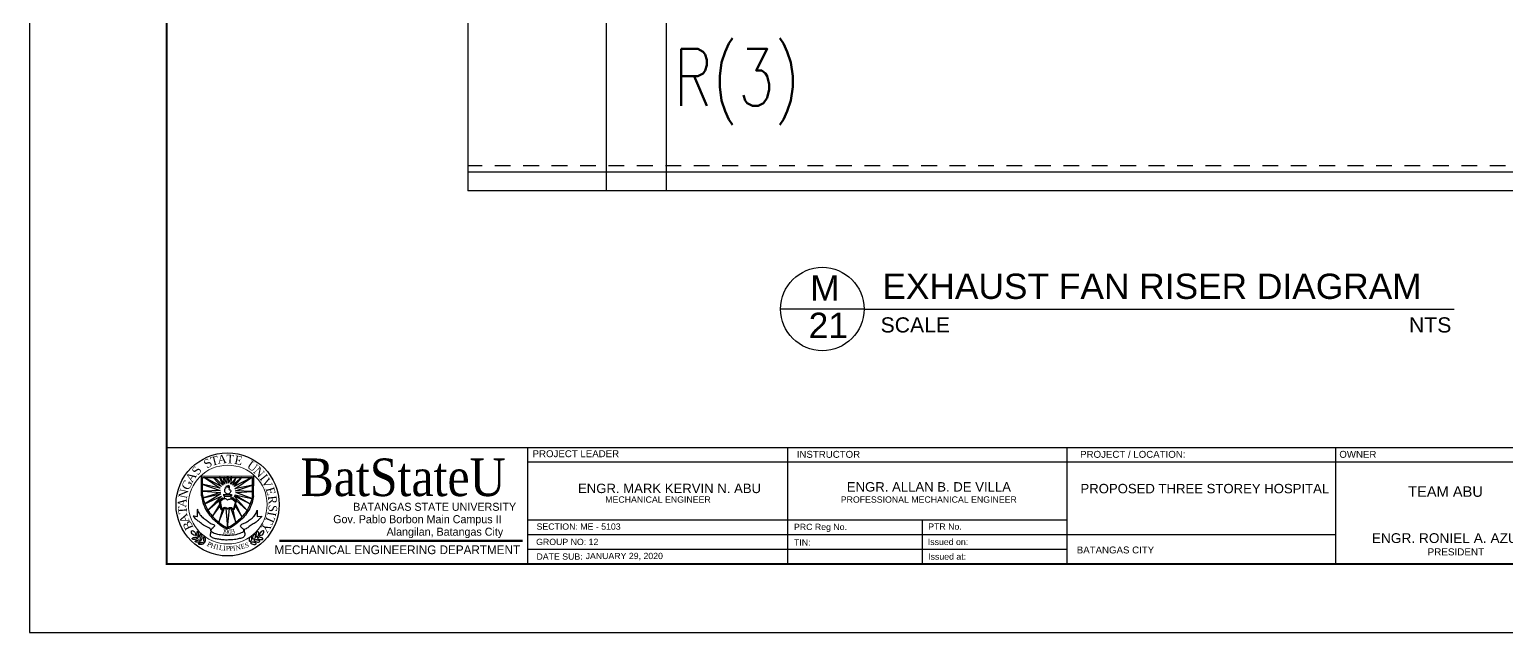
# Model space of a CAD drawing. Header units: inches. Extents: x 57 to 217, y -85 to 29.
# Drawn here: x 57.06 to 68.75, y 15.86 to 20.63 of the extents above; entities that cross this region are included whole.
import ezdxf
from ezdxf.enums import TextEntityAlignment as Align

# ---------------------------------------------------------------- set-up
doc = ezdxf.new("R2010")
doc.units = ezdxf.units.IN
doc.header["$MEASUREMENT"] = 0
doc.linetypes.add('HIDDEN2', pattern=[0.1875, 0.125, -0.0625])
for name, color, linetype in [('pipe label', 7, 'Continuous'), ('template', 7, 'Continuous'), ('WALL', 2, 'Continuous')]:
    doc.layers.add(name, color=color, linetype=linetype)
doc.styles.add('Arch-Dim', font='simplex.shx', dxfattribs={"width": 0.75})
doc.styles.add('arial', font='arial.ttf')
doc.styles.add('CGOTHIC', font='GOTHIC.TTF')
doc.styles.add('GARAMOND', font='GARA.TTF')

msp = doc.modelspace()

# ---------------------------------------------------------------- linework, layer by layer
at = {"color": 8, "lineweight": 25}
for p, q in [((60.5278894814904, 21.50703799924986), (60.5278894814904, 19.3570378323394)), ((71.21538266034108, 19.5070378323394), (60.52788881171244, 19.5070378323394)), ((71.21538266034108, 19.3570378323394), (60.52788881171244, 19.3570378323394))]:
    msp.add_line(p, q, dxfattribs=at)
at = {"color": 8, "linetype": 'HIDDEN2', "lineweight": 25}
msp.add_line((71.21538266034108, 19.5570378323394), (60.52788881171244, 19.5570378323394), dxfattribs=at)
for q in [(63.00250452394744, 18.42241129920687), (68.33271329882223, 18.42241129920687)]:
    msp.add_line((63.66305145940782, 18.42241129920687), q)
msp.add_circle((63.33277799167763, 18.42241129920687), 0.3302734677301942)
at = {"layer": 'template'}
for p, q in [((57.05806201000195, 28.55211418721025), (57.05806201000195, 15.8624153748526)), ((58.14265165208388, 17.32771909159125), (74.41149628331141, 17.32771909159125)), ((60.99915054275641, 17.32791289923354), (60.99915054275641, 16.40471019589363)), ((60.99915054275641, 17.32771909159125), (60.99915054275641, 16.40471019589363)), ((63.05583619734, 17.32791289923354), (63.05583619734, 16.40471019589363)), ((63.05583619734, 17.32771909159125), (63.05583619734, 16.40471019589363)), ((65.27136648738099, 16.40471019589363), (65.27136648738099, 17.32771909159125)), ((67.39418369610047, 17.32771909159125), (67.39418369610047, 16.40471019589363)), ((60.99915054275641, 17.21234297962918), (71.19675500179557, 17.21234297962918)), ((58.41778066532362, 17.10127479075796), (58.83448350515062, 17.10049461601285)), ((58.41778066532362, 16.94505912508514), (58.41778066532362, 17.10127479075796)), ((58.426615874454, 17.08990833335615), (58.82277679855804, 17.08990833335615)), ((58.426615874454, 16.95128935538979), (58.426615874454, 17.08990833335615)), ((58.57623784123643, 17.01836384050826), (58.44320559818294, 17.08990833335615)), ((58.44320559818294, 17.08990833335615), (58.5664560025578, 17.00467759261987)), ((58.52243800099609, 17.08990833335615), (58.51656911578016, 17.08386312451317)), ((58.51656911578016, 17.08386312451317), (58.57623784123643, 17.01836384050826)), ((58.58699737329948, 17.0281399400544), (58.52243800099609, 17.08990833335615)), ((58.56743424092417, 17.08990833335615), (58.5625430490939, 17.08990833335615)), ((58.5625430490939, 17.08990833335615), (58.58699737329948, 17.0281399400544)), ((58.60167040380799, 17.03498320973584), (58.56743424092417, 17.08990833335615)), ((58.60167040380799, 17.08990833335615), (58.59131481943626, 17.08668267577194)), ((58.59131481943626, 17.08668267577194), (58.60167040380799, 17.03498320973584)), ((58.61634288933584, 17.04280408937267), (58.60167040380799, 17.08990833335615)), ((58.62025584279735, 17.08990833335615), (58.61634288933584, 17.04280408937267)), ((58.63395008996093, 17.08990833335615), (58.62025584279735, 17.08990833335615)), ((58.65155729058665, 17.08990833335615), (58.63395008996093, 17.04378169932689)), ((58.63395008996093, 17.04378169932689), (58.63395008996093, 17.08990833335615)), ((58.6945970537825, 17.08990833335615), (58.65155729058665, 17.03693842964533)), ((58.65155729058665, 17.03693842964533), (58.65840441416663, 17.08990833335615)), ((58.65840441416663, 17.08990833335615), (58.65155729058665, 17.08990833335615)), ((58.73959329371058, 17.08990833335615), (58.66622977611377, 17.02716233009933)), ((58.66622977611377, 17.02716233009933), (58.6945970537825, 17.08990833335615)), ((58.81393450469534, 17.08990833335615), (58.6769898531569, 17.01738623055344)), ((58.6769898531569, 17.01738623055344), (58.73959329371058, 17.08990833335615)), ((58.68383697673772, 16.99881193289285), (58.81393450469534, 17.08990833335615)), ((58.82277679855804, 16.95011431022523), (58.82277679855804, 17.08990833335615)), ((58.83161200768666, 16.94505912508514), (58.83448350515062, 17.10049461601285)), ((58.5664560025578, 17.00467759261987), (58.42266422744029, 17.03596081969066)), ((58.42266422744029, 17.03596081969066), (58.5664560025578, 16.98610300348263)), ((58.57036841104087, 16.97046153568506), (58.43136851782566, 16.92818948900548)), ((58.43136851782566, 16.92818948900548), (58.57134664940691, 16.95873021623068)), ((58.5664560025578, 16.98610300348263), (58.4314678277529, 16.98023763523106)), ((58.4314678277529, 16.98023763523106), (58.57036841104087, 16.97046153568506)), ((58.57134664940691, 16.95873021623068), (58.44478482064261, 16.88099419777349)), ((58.82277679855804, 17.02911755000856), (58.68383697673772, 16.99881193289285)), ((58.68383697673772, 16.95286455650269), (58.80423237599081, 16.87999344196287)), ((58.68383697673772, 16.95286455650269), (58.81674690925053, 16.92246817573742)), ((58.68774993020162, 16.98414778357279), (58.82277679855804, 17.02911755000856)), ((58.82277679855804, 16.97828241532189), (58.68774993020162, 16.98414778357279)), ((58.68970586195331, 16.97046153568506), (58.82277679855804, 16.97828241532189)), ((58.81674690925053, 16.92246817573742), (58.68970586195331, 16.97046153568506)), ((58.44478482064261, 16.88099419777349), (58.57623784123643, 16.94113352852345)), ((58.57623784123643, 16.94113352852345), (58.46877103461168, 16.83133030586173)), ((58.46877103461168, 16.83133030586173), (58.58601967991478, 16.92940220906881)), ((58.56156481072901, 16.87465663456361), (58.5054092716843, 16.78173213291437)), ((58.5054092716843, 16.78173213291437), (58.56352128746039, 16.85999248524523)), ((58.55541928162501, 16.90380669543715), (58.56936455863365, 16.8397413270982)), ((58.55617732029094, 16.73424202417964), (58.6006921654415, 16.84532862740191)), ((58.58406320318255, 16.83555252785645), (58.55617732029094, 16.73424202417964)), ((58.56622765610837, 16.9024433175032), (58.57668417952158, 16.84287644119216)), ((58.59978552946342, 16.94250278339173), (58.59978552946342, 16.92431828753404)), ((58.61242993587229, 16.8423957975384), (58.62469633650522, 16.69136769927859)), ((58.62469633650522, 16.69136769927859), (58.63981897517556, 16.84337340749268)), ((58.65014014198346, 16.94033090372766), (58.65014014198346, 16.92215349649852)), ((58.65253552895155, 16.8423957975384), (58.69197598456032, 16.73324770512444)), ((58.77928584842124, 16.829123556651), (58.66525153774802, 16.93233503893212)), ((58.69197598456032, 16.73324770512444), (58.67014272957618, 16.8365301378107)), ((58.68804585411954, 16.89721803018794), (58.67340661234647, 16.84183120884332)), ((58.80423237599081, 16.87999344196287), (58.6769898531569, 16.94113352852345)), ((58.6769898531569, 16.94113352852345), (58.77928584842124, 16.829123556651)), ((58.67915778197039, 16.83869609474932), (58.69623896529038, 16.90428858247692)), ((58.68481521510461, 16.86585814497251), (58.73954718841725, 16.77687105394698)), ((58.73954718841725, 16.77687105394698), (58.69068410031895, 16.87856707438245)), ((58.35520674356081, 16.78669038929415), (58.38835812200648, 16.77981432295466)), ((58.38835812200648, 16.77981432295466), (58.38644763802881, 16.82950252218772)), ((58.85847811250454, 16.82992885718271), (58.86051230781067, 16.78114508301864)), ((58.86051230781067, 16.78114508301864), (58.89305780461166, 16.7822143110959)), ((60.99915054275641, 16.75264593197672), (65.27136648738099, 16.75264593197672)), ((64.12370011858997, 16.75264593197672), (64.12370011858997, 16.40471019589332)), ((60.99915054275641, 16.63666735328231), (67.39418369610047, 16.63666735328165)), ((60.99915054275641, 16.52068877458781), (62.86198275352427, 16.52068877458781)), ((60.99915054275641, 16.52068877458781), (65.27136648738036, 16.52068877458775)), ((63.05583619734, 16.52068877458781), (64.91866840810746, 16.52068877458781)), ((57.05806201000195, 15.8624153748526), (74.95379110435249, 15.8624153748526))]:
    msp.add_line(p, q, dxfattribs=at)
at = {"layer": 'template', "linetype": 'Continuous', "ltscale": 0.5}
msp.add_line((63.05583619734, 17.32771909159125), (63.05583619734, 16.40471019589363), dxfattribs=at)
at = {"layer": 'template', "linetype": 'Continuous', "lineweight": 50}
msp.add_line((59.0375333950339, 16.58647867685495), (60.95922102428807, 16.58647867685495), dxfattribs=at)
at = {"layer": 'template', "linetype": 'Continuous', "const_width": 0.01538348159496552}
msp.add_lwpolyline([(58.14265165208388, 16.40471019589363), (74.41149628331152, 16.40471019589363), (74.41149628331152, 28.00981936616951), (58.14265165208388, 28.00981936616951)], close=True, dxfattribs=at)
at = {"layer": 'template'}
msp.add_circle((58.62543200756909, 16.87600755834889), 0.4078973871286183, dxfattribs=at)
at = {"layer": 'template', "lineweight": 20}
for centre, radius in [((58.62543200756909, 16.87600755834889), 0.4078973871286183), ((58.62689397251734, 16.87483105120096), 0.3115138114133634)]:
    msp.add_circle(centre, radius, dxfattribs=at)
at = {"layer": 'template'}
for points in [[(58.42661587445389, 16.95128935538979), (58.43930081941289, 16.89715652878688), (58.46571162035036, 16.83654529455437), (58.50190371498661, 16.78571015986783), (58.5742889942178, 16.72021087586238), (58.62319764263032, 16.69186047865553), (58.63297948131031, 16.68892764879142)], [(58.82277679855804, 16.95128935538979), (58.81009185359852, 16.89715652878688), (58.7836810526598, 16.83654529455437), (58.74748895802543, 16.78571015986783), (58.67510367879282, 16.72021087586238), (58.62619503038133, 16.69186047865553), (58.61641319170292, 16.68892764879142)], [(58.41778066532339, 16.94505912508522), (58.43046561028541, 16.89092629848189), (58.45687641122237, 16.83031506425006), (58.49306850585873, 16.77947992956372), (58.56545378509082, 16.71398064555807), (58.61436243350158, 16.68563024835122), (58.62414427217982, 16.68269741848731)], [(58.55541928162489, 16.90380669543727), (58.55525939686135, 16.91077282247419), (58.56552097731418, 16.91225619623357), (58.57669507911237, 16.91652043448842), (58.59028850504939, 16.92331298737433), (58.59978552946302, 16.92431828753432), (58.59978552946302, 16.92853827469001)], [(58.56936455863365, 16.8397413270982), (58.5782526307836, 16.83335421710017), (58.58766333836041, 16.83555252785651), (58.59393768839038, 16.84223694320788), (58.60069216544127, 16.84532862740191), (58.61014483644664, 16.84532862740191), (58.61746445733348, 16.84380450025451), (58.62478407821953, 16.84014706146154), (58.63680905289579, 16.84275955938212), (58.64412867378064, 16.84484973260324), (58.65253552895155, 16.84239579753854), (58.6701427295759, 16.83653013781078), (58.67915778197039, 16.83869609474932)], [(58.57668417952135, 16.84287644119216), (58.58661752252584, 16.84287644119216), (58.58818597378797, 16.84705649615914), (58.59498295924635, 16.85071422642726), (58.60648529849504, 16.85332672434696), (58.61746445733348, 16.84810143703207), (58.62426089781218, 16.84705649615914), (58.63314896996252, 16.84757911233383), (58.63994595542016, 16.85071422642726), (58.64987929842567, 16.85175916729985), (58.65615310347579, 16.85123655112604), (58.6619042730984, 16.84705649615914), (58.66504117562539, 16.84444399823919), (58.67340661234607, 16.84183120884335)], [(58.83161200768654, 16.94505912508522), (58.818927062726, 16.89092629848189), (58.79251626178916, 16.83031506425006), (58.75632416715229, 16.77947992956372), (58.68393888792173, 16.71398064555807), (58.63503023950869, 16.68563024835122), (58.62524840083205, 16.68269741848731)], [(58.69602725592335, 16.90347560928923), (58.693807923333, 16.91129514717353), (58.68282821951624, 16.90868264925284), (58.67655441446487, 16.91181776334686), (58.67184906067473, 16.91756537536104), (58.66505262019587, 16.92174543032776), (58.65930145057303, 16.92592577677017), (58.65014014198334, 16.92592577677017)], [(58.36992888363011, 16.63005619291322), (58.35029299094759, 16.6370842926509), (58.3412078642221, 16.65114049212694), (58.34003555689236, 16.66490398398612), (58.34179401788617, 16.66724677835036), (58.35380991293329, 16.66607538116834), (58.3658258079804, 16.65524038226575), (58.37051503729492, 16.64469809098007), (58.37198016638473, 16.63474178164323), (58.37198016638473, 16.62976348529573), (58.37080785905539, 16.62976348529573), (58.36817042263834, 16.63239898727743), (58.36787709073536, 16.63239898727743)], [(58.38899339555462, 16.61002021892962), (58.37788417321894, 16.60159614032919), (58.3620552063112, 16.59826015853376), (58.35225279783435, 16.59862739840368), (58.34438173492856, 16.603440113281), (58.34410564223435, 16.60659362989155), (58.35174416897496, 16.61141517717105), (58.35931022063602, 16.61427496552132), (58.36858977745004, 16.61569536217105), (58.3721622818498, 16.6167402557203), (58.37916179656133, 16.61490636587057), (58.38839806880924, 16.60984609651901), (58.38874663658515, 16.6086543388392)], [(58.39390557834327, 16.61657492446805), (58.39887232514491, 16.629602255253), (58.39763063844453, 16.64573121002407), (58.39452642169363, 16.6550363653394), (58.38769765498301, 16.66123989666933), (58.38459343822853, 16.66061962854364), (58.38211006482823, 16.6519347413534), (58.38148922147997, 16.6438701222895), (58.38273090817887, 16.63456496697374), (58.38273090817887, 16.63084279150443), (58.38645596828127, 16.62463954353221), (58.39390557834327, 16.61719519259383), (58.39514726504279, 16.61719519259383)], [(58.41881634386277, 16.59519791763721), (58.42378309066652, 16.60822524842199), (58.4225414039646, 16.62435420319265), (58.41943718721387, 16.63365935850858), (58.41260842050156, 16.63986288983766), (58.40950420375083, 16.6392426217122), (58.40702083034995, 16.6305577345219), (58.40639998699908, 16.62249311545791), (58.40764167369912, 16.61318796014264), (58.40764167369912, 16.60946578467367), (58.41136673380237, 16.60326253670054), (58.41881634386277, 16.59581818576289), (58.42005803056429, 16.59581818576289)], [(58.44607172403994, 16.5758704308396), (58.45103847084238, 16.58889776162432), (58.44979678414234, 16.60502671639567), (58.44669256738933, 16.61433187171092), (58.43986380067912, 16.62053540304068), (58.43675958392788, 16.6199151349153), (58.4342762105274, 16.61123024772489), (58.43365536717664, 16.60316562866102), (58.43489705387833, 16.59386047334594), (58.43489705387833, 16.59013829787632), (58.43862211397908, 16.58393504990353), (58.44607172403994, 16.57649069896594), (58.44731341074038, 16.57649069896594)], [(58.80259713700832, 16.57886331725383), (58.79817944988906, 16.59208693104391), (58.80009445582647, 16.60814986104232), (58.80358503720498, 16.61731708083524), (58.81066722200245, 16.62322965339222), (58.81374278846141, 16.62248013011551), (58.81586084602759, 16.613699000285), (58.81614393790665, 16.60561547468633), (58.81451425768512, 16.59637037632605), (58.81435862116768, 16.59265145612035), (58.81037744045074, 16.58660939039065), (58.80262307247943, 16.57948304291808), (58.801382471708, 16.57953496196315)], [(58.83063682715311, 16.59703426304974), (58.82621914003244, 16.61025787684038), (58.82813414597098, 16.62632080683794), (58.83162472734972, 16.63548802663134), (58.83870691214645, 16.6414005991888), (58.84178247860717, 16.64065107591132), (58.84390053617352, 16.63186994608076), (58.84418362805138, 16.62378642048257), (58.84255394783088, 16.61454132212238), (58.84239831131197, 16.61082240191617), (58.83841713059553, 16.60478033618709), (58.83066276262457, 16.59765398871438), (58.82942216185165, 16.59770590775956)], [(58.85641965038445, 16.61735097257879), (58.85200196326355, 16.63057458636901), (58.85391696920311, 16.64663751636716), (58.85740755058083, 16.65580473616025), (58.86448973537807, 16.66171730871706), (58.86756530183851, 16.66096778544049), (58.8696833594035, 16.65218665561007), (58.86996645128312, 16.64410313001203), (58.86833677106273, 16.63485803165089), (58.86818113454206, 16.63113911144536), (58.86419995382658, 16.62509704571649), (58.85644558585591, 16.61797069824281), (58.85520498508362, 16.61802261728876)], [(58.86105346316822, 16.61059660484163), (58.87180073112654, 16.60171538011612), (58.88747636618359, 16.59772045415703), (58.89728555739225, 16.59767750159976), (58.90535097217963, 16.60215689218911), (58.9057586824166, 16.6052961065097), (58.89832844092547, 16.61043282923332), (58.8908885834764, 16.61360647827648), (58.88167653368652, 16.61541364179608), (58.87815084412262, 16.61660699979832), (58.87108076987892, 16.61506738675094), (58.86164098862957, 16.61039774212342), (58.86124289435026, 16.60922160148284)], [(58.88093907266295, 16.62981790561592), (58.90085166078399, 16.63601881697467), (58.91051657841166, 16.64968284414822), (58.91226335779493, 16.66338528095405), (58.91060439469385, 16.66579955349978), (58.89855002825277, 16.6651316052539), (58.88609159452955, 16.65480850667983), (58.88096565801106, 16.644471507506), (58.87908550390335, 16.63458516746532), (58.87887734479858, 16.62961122493401), (58.8800486268745, 16.62956220687074), (58.88279395578957, 16.6320851239734), (58.88308703115655, 16.63207285879237)], [(58.41390416107498, 16.58864321209727), (58.40279493873919, 16.58021913349738), (58.38696597183144, 16.57688315170223), (58.37716356335409, 16.57725039157275), (58.36929250044881, 16.58206310644924), (58.36901640775585, 16.58521662305979), (58.37665493449612, 16.59003817034024), (58.38422098615649, 16.5928979586897), (58.39350054296892, 16.59431835533927), (58.3970730473709, 16.59536324888923), (58.40407256208141, 16.59352935903964), (58.41330883432948, 16.58846908968739), (58.4136574021046, 16.5872773320077)], [(58.44115954125272, 16.56931572530034), (58.43005031891636, 16.56089164670074), (58.41422135200901, 16.55755566490542), (58.4044189435333, 16.55792290477568), (58.39654788062677, 16.56273561965178), (58.39627178793268, 16.56588913626287), (58.40391031467408, 16.57071068354328), (58.41147636633383, 16.57357047189264), (58.42075592314711, 16.57499086854251), (58.42432842754783, 16.57603576209179), (58.43132794225903, 16.57420187224288), (58.44056421450654, 16.56914160289033), (58.44091278228308, 16.56794984521075)], [(58.80723094979231, 16.57210894951668), (58.81797821774882, 16.56322772479102), (58.8336538528078, 16.55923279883116), (58.84346304401555, 16.55918984627392), (58.8515284588039, 16.56366923686424), (58.85193616904121, 16.56680845118503), (58.84450592754951, 16.57194517390825), (58.83706607010026, 16.57511882295175), (58.82785402031089, 16.57692598647053), (58.82432833074762, 16.57811934447322), (58.8172582565013, 16.57657973142621), (58.80781847525367, 16.57191008679887), (58.80742038097424, 16.570733946158)], [(58.83527063993813, 16.59027989531241), (58.84601790789571, 16.58139867058684), (58.86169354295157, 16.5774037446278), (58.87150273416029, 16.57736079207048), (58.87956814894744, 16.58184018266049), (58.87997585918362, 16.58497939698061), (58.87254561769402, 16.59011611970406), (58.86510576024591, 16.5932897687474), (58.85589371045506, 16.59509693226617), (58.85236802089003, 16.59629029026927), (58.84529794664581, 16.59475067722202), (58.83585816539846, 16.59008103259468), (58.83546007111914, 16.58890489195359)]]:
    msp.add_spline(points, degree=3, dxfattribs=at)
for points, end_tangent in [([(58.59728713295806, 16.95505703774241), (58.61309862582988, 16.95419135450943), (58.62956027935576, 16.95354194634616), (58.64060701566484, 16.95375822141638), (58.65035343066887, 16.95484076267202), (58.6557688928641, 16.95440762957982), (58.65598524976298, 16.94921236427577), (58.65598524976298, 16.94488307368051), (58.65403585776454, 16.94098662470215), (58.6494874580992, 16.94033721653888), (58.64039011378628, 16.93947124182979), (58.62457862091418, 16.93947124182979), (58.60573431661794, 16.93903840021308), (58.60096956005395, 16.94185230793592), (58.59555464283847, 16.9453159152976), (58.59707077605907, 16.95527360428913), (58.59707077605907, 16.95635585406878)], (-0.9999999999999999, 0)), ([(58.56622765610825, 16.9024433175032), (58.57982108204487, 16.90975848656471), (58.589231789623, 16.91811859649793), (58.59864249719982, 16.92073138589369), (58.60805374975655, 16.92177632676645), (58.61746445733348, 16.91811859649793), (58.62112399528604, 16.91341621683243), (58.62478407821953, 16.91080342743693), (58.63001206743513, 16.91550609857863), (58.64203704211002, 16.91811859649793), (58.65353938135843, 16.92020876971982), (58.66608699146047, 16.91446115770553), (58.67445242818167, 16.90610075629603), (58.68490840661428, 16.9024433175032), (58.68804585411914, 16.90401087455037), (58.68804585411914, 16.89721803018794)], (0, -0.9999999999999999))]:
    msp.add_spline(points, degree=3, dxfattribs=dict(at, end_tangent=end_tangent))
at = {"layer": 'template', "start_tangent": (-0.9999999999999999, 0)}
msp.add_spline([(58.62348975169061, 16.95861654065409), (58.61114378403738, 16.96532718883064), (58.60464599237434, 16.97550115289305), (58.60464599237434, 16.98675765821132), (58.60464599237434, 16.99541653087654), (58.60724500004375, 16.99996238801735), (58.60984455269346, 17.00862126068326), (58.61374333668658, 17.0077552859746), (58.61504256803124, 17.0164141586401), (58.61764212068124, 17.02290824026998), (58.62110764589943, 17.01814581658245), (58.62782179445998, 17.01208486804562), (58.63302035477801, 17.01208486804562), (58.63258709600319, 17.01901179129173), (58.63020444523249, 17.0252893063756), (58.63063770400737, 17.02745409741119), (58.63691913877142, 17.02204226556073), (58.63691913877142, 17.0170635668028), (58.63800201321817, 17.01230114311569), (58.63800201321817, 17.00710587781124), (58.63605262122223, 16.99909641330812), (58.64081792276579, 16.99173635696839), (58.6466660987565, 16.99195292351517), (58.65034798087271, 16.98242836761578), (58.64926510642579, 16.97463517818399), (58.64363383231165, 16.96402837250481), (58.63821891509662, 16.9594822238878), (58.63150422155599, 16.95818340756138), (58.6232733947935, 16.95818340756138), (58.62370665356809, 16.95818340756138)], degree=3, dxfattribs=at)
at = {"layer": 'template'}
for points, knots in [([(58.38938722863594, 16.83469966955961), (58.38029442092829, 16.83469966955961), (58.40240652150862, 16.80530421097204), (58.41280361981796, 16.78489823594968), (58.44090930379821, 16.75993598352797), (58.47244157229358, 16.74151701734654), (58.49295944345852, 16.72070235998488), (58.5259803256269, 16.71539160338541), (58.51814135188391, 16.69869763683569), (58.50957813534711, 16.68971358763183), (58.49813386781443, 16.68276256998233), (58.48926995690152, 16.66503360210008), (58.51714234773704, 16.64924936699474), (58.54897251252868, 16.64009201465846), (58.58835319749028, 16.63325184623697), (58.62068702361302, 16.63366534922962), (58.65868558235059, 16.63301888923895), (58.70101451900962, 16.63809573121959), (58.73613504003924, 16.65238204514192), (58.75534175845763, 16.66375386273818), (58.7553856258773, 16.67603762566289), (58.74505699960338, 16.68354727397683), (58.73845106750883, 16.6927134367012), (58.72652570823396, 16.69894906653268), (58.73016122610073, 16.71125809373846), (58.74109146319887, 16.72430465727093), (58.76592979690207, 16.72827249179211), (58.79177983149174, 16.74667754551952), (58.81633467684554, 16.76350911696555), (58.83475112821412, 16.78214253132428), (58.84611341187218, 16.79906377516936), (58.85611842719771, 16.81165177422925), (58.85849724227165, 16.8277436000417), (58.85847811250454, 16.8299288571814)], [0, 0, 0, 0, 0.05015677469219555, 0.09732988766647072, 0.1694151139278983, 0.2384692306494788, 0.2973822676683504, 0.3451903182396956, 0.3616090209925562, 0.3847529242964197, 0.4154017067456758, 0.4352101649147582, 0.4800821809355452, 0.5490858808861575, 0.6375930781833767, 0.6923967532031811, 0.7281811549174904, 0.8475461255036302, 0.9203779007532701, 0.9448798244669602, 0.9592911423911742, 0.9797220685047265, 1.010309388920202, 1.0239692014398, 1.04625377209704, 1.066064239801861, 1.119080784730223, 1.173808363987066, 1.241086004031144, 1.282544166848485, 1.318293235418971, 1.350594180699833, 1.379884751441026, 1.379884751441026, 1.379884751441026, 1.379884751441026]), ([(58.38647713229415, 16.83359319127923), (58.3873082730704, 16.83455554893767), (58.38881308245442, 16.83521917388553), (58.39108714118458, 16.83518278254546), (58.39144180169387, 16.83517710697917)], [3.048467652411605, 3.048467652411605, 3.048467652411605, 3.048467652411605, 3.058869043701317, 3.060790980851063, 3.060790980851063, 3.060790980851063, 3.060790980851063]), ([(58.89305780460205, 16.7822143110959), (58.89377299492025, 16.78223780748364), (58.89815358036094, 16.78141266851024), (58.87333886326138, 16.75814494630568), (58.85816809118529, 16.73816052910878), (58.82708382182733, 16.72093891835753), (58.79843437870977, 16.7016521981712), (58.77747029948523, 16.6847693816611), (58.75483459965028, 16.67737046707897), (58.7594533977483, 16.65384748266688), (58.76506063626522, 16.63510204121137), (58.75179867910401, 16.6121931162988), (58.72446216171102, 16.60702216013117), (58.68882124145256, 16.59777964700363), (58.64499772150964, 16.59443371376067), (58.60213395381027, 16.59337538096035), (58.56408925238964, 16.59920357203195), (58.53052917028009, 16.60277913660893), (58.50629087368344, 16.61147536198708), (58.49314731028619, 16.62138804298924), (58.48841809668488, 16.63026382847259), (58.49228395321956, 16.64625102406576), (58.49565733406661, 16.66205735664032), (58.49020156075153, 16.68932695119942), (58.45142231712418, 16.69732870214439), (58.42185509875731, 16.72238755777663), (58.3943156659542, 16.7436877701365), (58.3707952592838, 16.75975231530363), (58.36281978385557, 16.77550325938977), (58.34990867505303, 16.78767017076713), (58.354939608069, 16.78700318928377), (58.36022043461412, 16.78565047862055)], [1.525095656157899, 1.525095656157899, 1.525095656157899, 1.525095656157899, 1.532073439714945, 1.584611653445307, 1.633557699203474, 1.698069394868759, 1.768711422982009, 1.823631015308407, 1.856154234178382, 1.874433490199606, 1.942755212561803, 1.959564091195693, 2.013837299675208, 2.081715660362138, 2.16866491017215, 2.253261208395837, 2.318126109263639, 2.380395805849081, 2.439478836986802, 2.457200355228811, 2.47009170078436, 2.492272387439186, 2.543517825134331, 2.560296933448299, 2.63925905372425, 2.721631091937967, 2.780104208351207, 2.83264790874378, 2.871086442014402, 2.885372415228334, 2.911144755596124, 2.911144755596124, 2.911144755596124, 2.911144755596124]), ([(58.61983063933241, 16.75127581843545), (58.622007372361, 16.75093021211289), (58.62582195483321, 16.75032455960356), (58.62857503271073, 16.75059258038122), (58.6306508991949, 16.75122018524063)], [0, 0, 0, 0, 0.01145534241193477, 0.02007473945295952, 0.02007473945295952, 0.02007473945295952, 0.02007473945295952]), ([(58.61983063933241, 16.74755425495813), (58.622007372361, 16.74720864863646), (58.62582195483321, 16.74660299612695), (58.62857503271073, 16.74687101690493), (58.6306508991949, 16.74749862176411)], [0, 0, 0, 0, 0.01145534241193477, 0.02007473945295952, 0.02007473945295952, 0.02007473945295952, 0.02007473945295952]), ([(58.62084715365171, 16.73876014826884), (58.62267752399856, 16.7390460529556), (58.62572617306751, 16.73947870095189), (58.62806195104685, 16.73932461910333), (58.62943417748011, 16.73899026624453)], [0.001785475800253517, 0.001785475800253517, 0.001785475800253517, 0.001785475800253517, 0.01145534241193477, 0.01823655825535834, 0.01823655825535834, 0.01823655825535834, 0.01823655825535834]), ([(58.62114564995801, 16.73508496018415), (58.62287186278746, 16.73535157201535), (58.62568834368807, 16.73573681236671), (58.62788718945046, 16.73561370699646), (58.62907228884166, 16.73535273049477)], [0.002311788731337244, 0.002311788731337244, 0.002311788731337244, 0.002311788731337244, 0.01145534241193477, 0.01762460161133982, 0.01762460161133982, 0.01762460161133982, 0.01762460161133982])]:
    msp.add_open_spline(points, degree=3, knots=knots, dxfattribs=at)
at = {"layer": 'WALL', "color": 8, "linetype": 'Continuous'}
for p, q in [((61.62177291933524, 25.50703766542893), (61.62177291933524, 19.3570378323394)), ((62.09632360227645, 25.50703766542893), (62.09632360227645, 19.3570378323394))]:
    msp.add_line(p, q, dxfattribs=at)

# ---------------------------------------------------------------- texts
at = {"attachment_point": 1, "style": 'arial'}
for s, width, heights, insert, char_height in [('EXHAUST FAN RISER DIAGRAM', 5.549897135456746, [0], (63.80762554809598, 18.70260771076757), 0.2), ('M', 0.2, [0], (63.23718675025043, 18.68900947428922), 0.2), ('21', 0.2, [0], (63.22471156991674, 18.39367848866574), 0.2), ('SCALE                                                                              NTS', 5.044561879278717, [0.118128757084595], (63.79399249491371, 18.35676037914887), 0.12)]:
    msp.add_mtext_dynamic_manual_height_columns(s, width=width, gutter_width=1, heights=heights, dxfattribs=dict(at, insert=insert, char_height=char_height))
at = {"layer": 'pipe label', "color": 7, "linetype": 'Continuous', "lineweight": 25, "insert": (62.1586626829461, 20.48075391792668), "char_height": 0.45, "attachment_point": 1, "style": 'Arch-Dim'}
msp.add_mtext_dynamic_manual_height_columns('{\\C256;R(3)}', width=5.63627481456615, gutter_width=1.010966451940476, heights=[0], dxfattribs=at)
at = {"layer": 'template', "style": 'arial'}
for s, height, p in [('PROJECT LEADER', 0.05481516051081679, (61.03945518836167, 17.24984187311448)), ('INSTRUCTOR', 0.05480365318206463, (63.1302502777429, 17.24496092406243)), ('PROJECT / LOCATION:', 0.05480365318206463, (65.37319102873715, 17.24496092406243)), ('PROJECT / LOCATION:', 0.05480365318206463, (65.37319102873715, 17.24496092406243)), ('PROJECT / LOCATION:', 0.05480365318206463, (65.37319102873715, 17.24496092406243)), ('OWNER', 0.05480365318206463, (67.42468038105363, 17.24496092406243)), ('ENGR. MARK KERVIN N. ABU', 0.07437126358779919, (61.39895867834122, 16.96558865485586)), ('ENGR. ALLAN B. DE VILLA', 0.07437126358779919, (63.52666431833751, 16.9777701754533)), ('PROPOSED THREE STOREY HOSPITAL', 0.07437126358779919, (65.37588131039843, 16.96406777542573)), ('TEAM ABU', 0.08288651421277934, (67.96916983132832, 16.93628758910198)), ('MECHANICAL ENGINEER', 0.04958084239186611, (61.6146564600287, 16.8897252441969)), ('PROFESSIONAL MECHANICAL ENGINEER', 0.04958084239186611, (63.47881359773908, 16.8897252441969)), ('SECTION: ME - 5103', 0.04958084239186611, (61.07087642276662, 16.67566331449147)), ('PRC Reg No.', 0.04958084239186611, (63.1084049862406, 16.67326700375348)), ('PTR No.', 0.04958084239186611, (64.17093228241617, 16.67566331449153)), ('GROUP NO: 12', 0.04958084239186611, (61.0675455528351, 16.55433343346824)), ('TIN:', 0.04958084239186611, (63.10840498624657, 16.55024757823971)), ('Issued on:', 0.04958084239186611, (64.16760141248506, 16.55433343346805)), ('ENGR. RONIEL A. AZUCENA', 0.07758177730316146, (67.68152198811504, 16.57040817334401)), ('DATE SUB:', 0.04958084239186611, (61.0702944511329, 16.43835485477398)), ('JANUARY 29, 2020', 0.04958084239186611, (61.45905248915818, 16.44311653560463)), ('Issued at:', 0.04958084239186611, (64.17038855252184, 16.43835485477381)), ('BATANGAS CITY', 0.05480365318206463, (65.34660855319879, 16.48797899141785)), ('PRESIDENT', 0.05585887965827626, (68.1237310727247, 16.47228078410264))]:
    msp.add_text(s, height=height, dxfattribs=at).set_placement(p)
at = {"layer": 'template'}
for s, height, style, width, p in [('BatStateU', 0.2974892545499386, 'GARAMOND', 0.9999999927252612, (60.01453439633758, 16.94202562572694)), ('BATANGAS STATE UNIVERSITY', 0.063322209838045, 'CGOTHIC', 0.999999992725142, (60.26439430647235, 16.82547702652649)), ('Gov. Pablo Borbon Main Campus II', 0.063322209838045, 'CGOTHIC', 0.999999992725142, (60.12755771980204, 16.72721356684239)), ('Alangilan, Batangas City', 0.063322209838045, 'CGOTHIC', 0.999999992725142, (60.34532767898037, 16.62823095462208))]:
    msp.add_text(s, height=height, dxfattribs=dict(at, style=style, width=width)).set_placement(p, align=Align.CENTER)
at = {"layer": 'template', "attachment_point": 1}
for s, insert, char_height, width, rotation in [('{\\fTimes New Roman|b0|i0|c0|p18;S}', (58.42619317179282, 17.21484027406758), 0.06798289785476969, 5.349098241559977, 33.23179436628793), ('{\\fTimes New Roman|b0|i0|c0|p18;T}', (58.48311328208649, 17.2467034045596), 0.06798289785476969, 5.349098241559977, 14.447989898607076), ('{\\fTimes New Roman|b0|i0|c0|p18;A}', (58.54136077227548, 17.26418368604102), 0.06798289785476969, 5.349098241559978, 5.718517234941523), ('{\\fTimes New Roman|b0|i0|c0|p18;T}', (58.6163825900727, 17.27044078610267), 0.06798289785476969, 0.05755701549181833, 356.815033537973), ('{\\fTimes New Roman|b0|i0|c0|p18;E}', (58.68787732935579, 17.26525144596606), 0.06798289785476969, 5.349098241559977, 348.69044875446565), ('{\\fTimes New Roman|b0|i0|c0|p18;U}', (58.81262412831904, 17.22766359132136), 0.06798289785476969, 5.349098241559977, 323.5012554582918), ('{\\fTimes New Roman|b0|i0|c0|p18;G}', (58.25701604245705, 17.01139798830521), 0.06798289785476969, 5.349098241559978, 65.93474426729648), ('{\\fTimes New Roman|b0|i0|c0|p18;A}', (58.28669006006669, 17.08114246092838), 0.06798289785476969, 5.349098241559978, 56.11039181025814), ('{\\fTimes New Roman|b0|i0|c0|p18;S}', (58.33630947859945, 17.14006736617416), 0.06798289785476969, 5.349098241559978, 56.11039181025814), ('{\\fTimes New Roman|b0|i0|c0|p18;N}', (58.87330519663487, 17.18129651034242), 0.06798289785476969, 5.349098241559978, 314.1356361302323), ('{\\fTimes New Roman|b0|i0|c0|p18;I}', (58.92741277149298, 17.12468885577603), 0.06798289785476969, 5.349098241559978, 308.6454006477478), ('{\\fTimes New Roman|b0|i0|c0|p18;V}', (58.95110916014607, 17.09419244919231), 0.06798289785476969, 5.349098241559977, 298.2001729969106), ('{\\fTimes New Roman|b0|i0|c0|p18;N}', (58.23472116705869, 16.93240803309878), 0.06798289785476969, 5.349098241559978, 77.56161187675723), ('{\\fTimes New Roman|b0|i0|c0|p18;E}', (58.99159287575242, 17.01999070158836), 0.06798289785476969, 5.349098241559977, 285.47867801445466), ('{\\fTimes New Roman|b0|i0|c0|p18;A}', (58.22918399229042, 16.85408862306373), 0.06798289785476969, 5.349098241559978, 85.53704899705247), ('{\\fTimes New Roman|b0|i0|c0|p18;T}', (58.23833154773615, 16.79623221381077), 0.06798289785476969, 5.349098241559977, 94.266521660718), ('{\\fTimes New Roman|b0|i0|c0|p18;R}', (59.01106329785341, 16.9493974449682), 0.06798289785476969, 5.349098241559977, 276.199548083418), ('{\\fTimes New Roman|b0|i0|c0|p18;S}', (59.01958982709209, 16.86972536808558), 0.06798289785476969, 5.349098241559977, 266.0585725361012), ('{\\fTimes New Roman|b0|i0|c0|p18;A}', (58.26253219736515, 16.71825110987108), 0.06798289785476969, 5.349098241559978, 110.3667278636931), ('{\\fTimes New Roman|b0|i0|c0|p18;B}', (58.29526343459537, 16.6630969355288), 0.06798289785476969, 5.349098241559978, 115.18408197048826), ('{\\fTimes New Roman|b0|i0|c0|p18;Y}', (58.97647765559668, 16.70358159725929), 0.06798289785476969, 5.349098241559977, 237.49397808523273), ('{\\fTimes New Roman|b0|i0|c0|p18;T}', (59.00360185871034, 16.76697450899805), 0.06798289785476969, 5.349098241559977, 245.97798613378282), ('{\\fTimes New Roman|b0|i0|c0|p18;I}', (59.01207134037986, 16.81101481580977), 0.06798289785476969, 5.349098241559978, 259.81080118950536), ('{\\fTimes New Roman|b0|i0|c0|p18;1}', (58.58675211297032, 16.68200193786494), 0.03807042279867104, 5.349098241559977, 350.69674362398143), ('{\\fTimes New Roman|b0|i0|c0|p18;9}', (58.60147810399297, 16.67808548694224), 0.03807042279867107, 5.349098241559977, 359.89651961375097), ('{\\fTimes New Roman|b0|i0|c0|p18;0}', (58.62970116548837, 16.6772972229753), 0.03807042279867107, 5.349098241559977, 359.89651961375097), ('{\\fTimes New Roman|b0|i0|c0|p18;3}', (58.65028308817773, 16.67774745834068), 0.038070422798671, 5.349098241559973, 14.572685391935561), ('{\\fTimes New Roman|b0|i0|c0|p18;P}', (58.47466649353242, 16.58396826631871), 0.03807042279867107, 5.349098241559977, 333.24497493074), ('{\\fTimes New Roman|b0|i0|c0|p18;P}', (58.47572490695592, 16.58396826631871), 0.03807042279867107, 5.349098241559977, 333.24497493074), ('{\\fTimes New Roman|b0|i0|c0|p18;H}', (58.49850041810026, 16.57050629961576), 0.03807042279867104, 5.349098241559977, 342.3689301798386), ('{\\fTimes New Roman|b0|i0|c0|p18;I}', (58.53728620980087, 16.5579193589604), 0.03807042279867104, 5.349098241559977, 350.74463181541375), ('{\\fTimes New Roman|b0|i0|c0|p18;L}', (58.56075829671653, 16.5544312369431), 0.03807042279867104, 5.349098241559977, 350.69674362398143), ('{\\fTimes New Roman|b0|i0|c0|p18;I}', (58.59249306208289, 16.54847228211663), 0.03807042279867104, 5.349098241559977, 357.8325323784422), ('{\\fTimes New Roman|b0|i0|c0|p18;P}', (58.61160725561678, 16.54671304092936), 0.03807042279867107, 5.349098241559977, 359.89651961375097), ('{\\fTimes New Roman|b0|i0|c0|p18;P}', (58.63563143285722, 16.54547452388253), 0.03807042279867107, 5.349098241559977, 7.516181028244294), ('{\\fTimes New Roman|b0|i0|c0|p18;I}', (58.66474317077001, 16.54684810796284), 0.03807042279867104, 5.349098241559977, 9.039111674845225), ('{\\fTimes New Roman|b0|i0|c0|p18;N}', (58.68436876692016, 16.54857398577589), 0.03807042279867104, 5.349098241559973, 12.924469197241866), ('{\\fTimes New Roman|b0|i0|c0|p18;E}', (58.72452658688508, 16.55870718222558), 0.038070422798671, 5.349098241559973, 14.572685391935561), ('{\\fTimes New Roman|b0|i0|c0|p18;S}', (58.75681044110127, 16.5680126208989), 0.038070422798671, 5.349098241559973, 14.572685391935561)]:
    msp.add_mtext(s, dxfattribs=dict(at, insert=insert, char_height=char_height, width=width, rotation=rotation))
at = {"layer": 'template', "linetype": 'Continuous', "lineweight": 0, "insert": (58.9968589503203, 16.55160090644368), "char_height": 0.0692256671773448, "width": 2.197337716831895, "attachment_point": 1}
msp.add_mtext('{\\fCentury Gothic|b0|i0|c0|p34;\\C7;MECHANICAL ENGINEERING DEPARTMENT}', dxfattribs=at)

doc.saveas('drawing.dxf')
